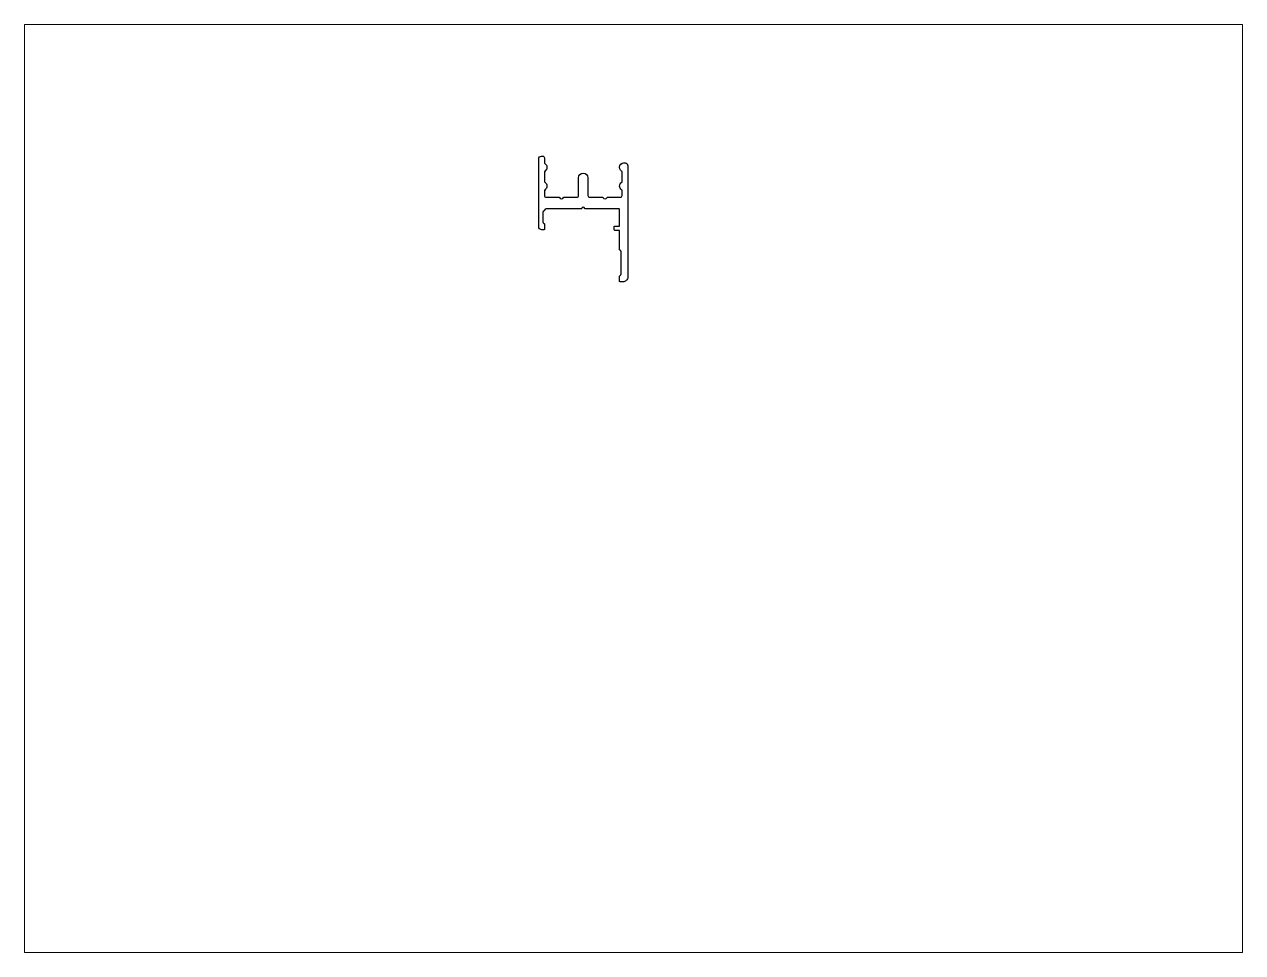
# Paper-space layout 'Layout1' of a CAD drawing. Extents: x 27 to 240, y 20 to 183.
# The model-space entities are those that its viewports show. They can reach past a viewport. Long polylines and large blocks are cut down to what shows.
import ezdxf

# ---------------------------------------------------------------- set-up
doc = ezdxf.new("R2010")
doc.units = 0
doc.header["$LTSCALE"] = 15
doc.layers.get('0').update_dxf_attribs({"linetype": 'CONTINUOUS'})

msp = doc.modelspace()

# ---------------------------------------------------------------- linework, layer by layer
msp.add_lwpolyline([(160.5, 234.62, -0.414214), (161.4, 235.52), (161.8, 235.52, -0.414214), (162.3, 235.02), (162.3, 233.41, 0.258777), (162.4, 233.24, -0.5547), (162.4, 230.69, 0.258777), (162.3, 230.52), (162.3, 227.51, 0.258777), (162.4, 227.34, -0.5547), (162.4, 224.8, 0.258777), (162.3, 224.63), (162.3, 223.03, 0.414214), (162.8, 222.53), (166.87, 222.53, -0.276039), (167.04, 222.43, 0.597614), (168.36, 222.43, -0.276039), (168.54, 222.53), (172.6, 222.53, 0.414214), (173.1, 223.03), (173.1, 228.66, -1), (176.1, 228.66), (176.1, 223.03, 0.414214), (176.6, 222.53), (180.67, 222.53, -0.276039), (180.84, 222.43, 0.597614), (182.16, 222.43, -0.276039), (182.34, 222.53), (186.4, 222.53, 0.414214), (186.9, 223.03), (186.9, 224.63, 0.258777), (186.81, 224.8, -0.5547), (186.81, 227.34, 0.258777), (186.9, 227.51), (186.9, 230.52, 0.258777), (186.81, 230.69, -0.835917), (187.9, 233.43, -0.356394), (188.7, 232.45), (188.7, 197.23, -0.432397), (187.1, 195.73), (186.31, 195.73, -0.414214), (186.11, 195.93), (186.11, 197.56, -0.331679), (186.25, 197.75, 0.331679), (186.61, 198.23), (186.61, 205.23, 0.331679), (186.25, 205.71, -0.331679), (186.11, 205.9), (186.11, 211.83, 0.414214), (185.91, 212.03), (184.61, 212.03, -0.414214), (184.41, 212.23), (184.41, 213.13, -0.414214), (184.61, 213.33), (185.9, 213.33, 0.414214), (186.1, 213.53), (186.1, 218.63, 0.414214), (185.9, 218.83), (175.28, 218.83, -0.331679), (175.08, 218.98, 0.745356), (174.13, 218.98, -0.331679), (173.93, 218.83), (162.9, 218.83, 0.350505), (162.32, 218.37, -0.278904), (162.18, 218.22, 0.339808), (161.8, 217.73), (161.8, 216.23), (161.8, 214.73, 0.331679), (162.16, 214.25, -0.331679), (162.3, 214.06), (162.3, 212.43, -0.414214), (162.1, 212.23), (161.5, 212.23, -0.414214), (160.5, 213.23)], format="xyb", close=True)

psp = doc.layouts.get("Layout1")

# ---------------------------------------------------------------- viewports
at = {"layer": '0', "color": 0, "linetype": 'BYBLOCK', "ltscale": 0.05}
psp.add_viewport(center=(133.35, 101.6), size=(213.36, 162.56), view_center_point=(190.51, 130.3), view_height=293.8955, dxfattribs=at)

doc.saveas('drawing.dxf')
